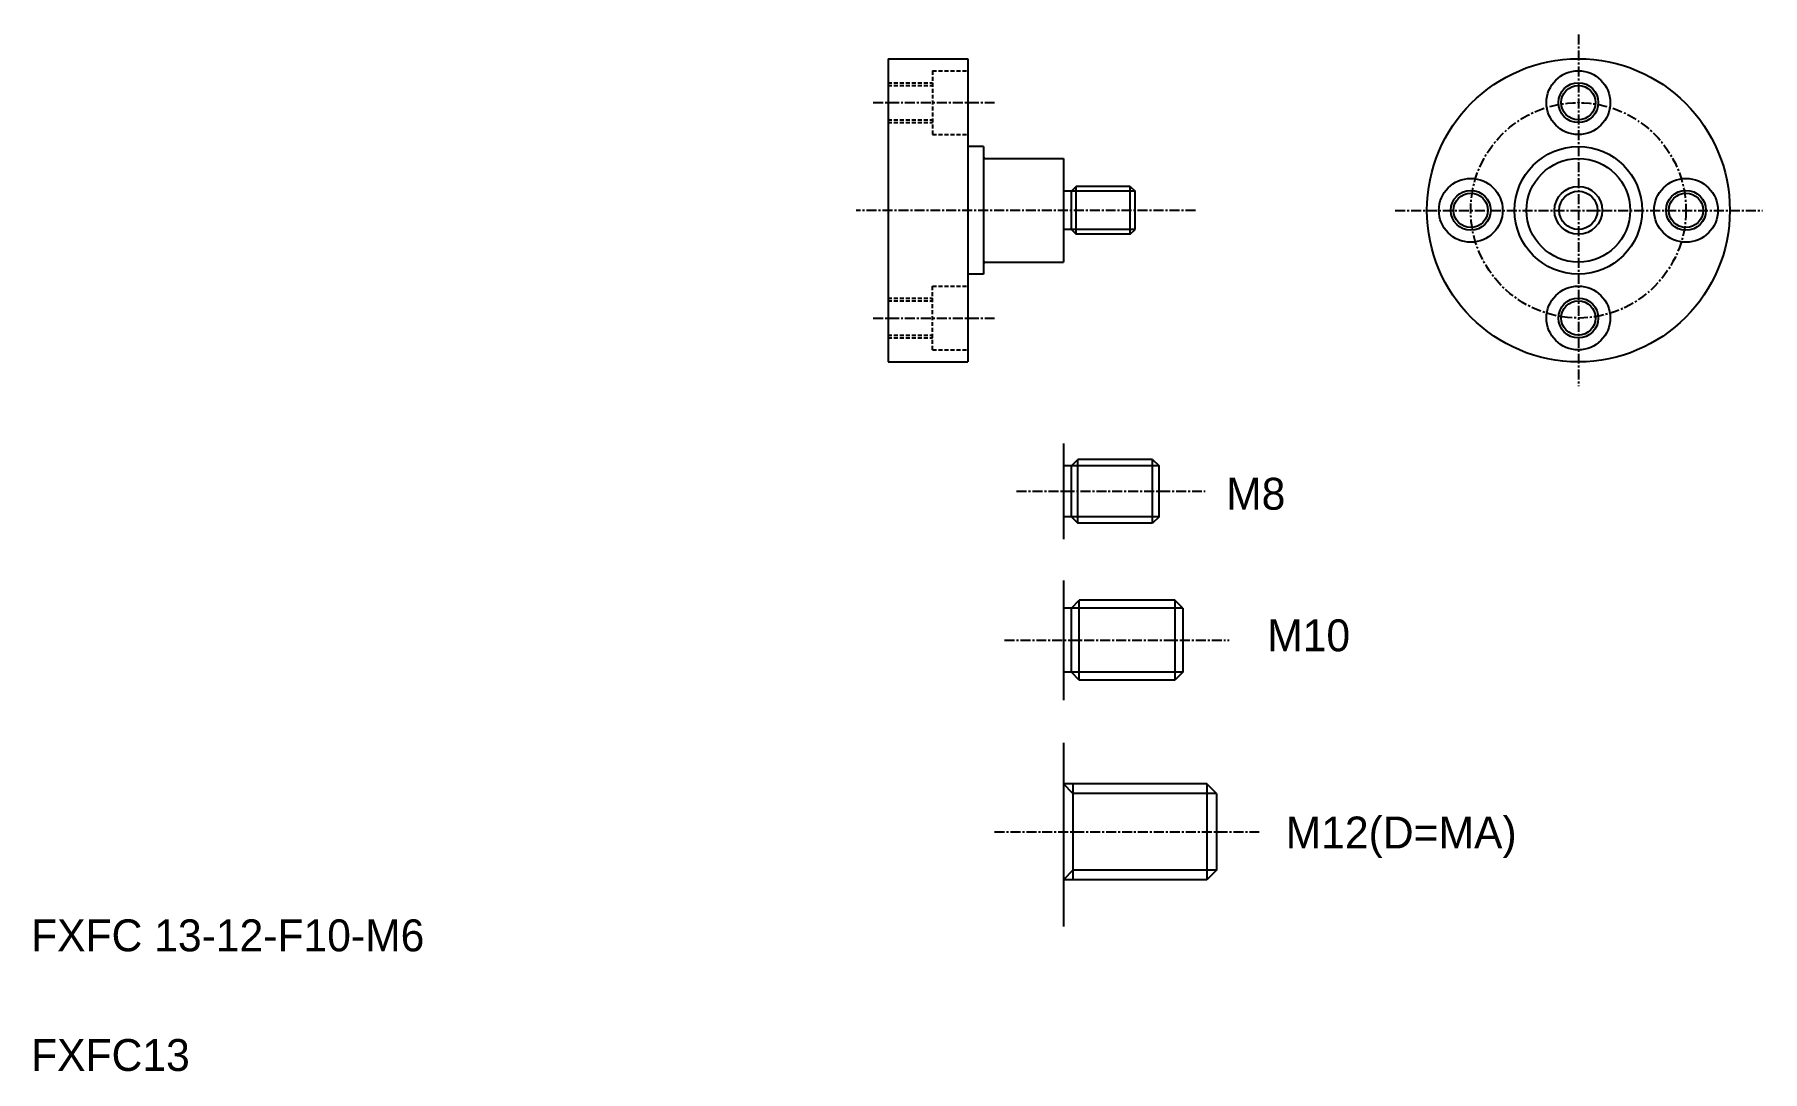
# Model space of a CAD drawing. Extents: x 10 to 227, y 10 to 140.
import ezdxf

# ---------------------------------------------------------------- set-up
doc = ezdxf.new("R2010")
doc.units = 0
doc.linetypes.add('CENTER', pattern=[2, 1.25, -0.25, 0.25, -0.25])
doc.linetypes.add('DASHED', pattern=[0.75, 0.5, -0.25])
doc.layers.get('0').update_dxf_attribs({"linetype": 'CONTINUOUS'})
doc.layers.add('CENTER', color=1, linetype='CENTER')

msp = doc.modelspace()

# ---------------------------------------------------------------- linework, layer by layer
at = {"color": 7, "linetype": 'CONTINUOUS'}
for p, q in [((117.51, 136.89), (117.51, 98.89)), ((117.51, 136.89), (127.51, 136.89)), ((127.51, 136.89), (127.51, 98.89)), ((129.51, 125.89), (127.51, 125.89)), ((129.51, 125.89), (129.51, 109.89)), ((129.71, 124.39), (139.51, 124.39)), ((139.51, 124.39), (139.51, 111.39)), ((140.51, 120.29), (139.51, 120.29)), ((141.11, 120.89), (140.51, 120.29)), ((140.51, 115.49), (140.51, 120.29)), ((141.11, 114.89), (141.11, 120.89)), ((147.91, 120.89), (141.11, 120.89)), ((147.91, 114.89), (147.91, 120.89)), ((147.91, 120.89), (148.51, 120.29)), ((148.51, 115.49), (148.51, 120.29)), ((127.51, 117.89), (127.51, 117.89)), ((140.51, 115.49), (139.51, 115.49)), ((140.51, 115.49), (141.11, 114.89)), ((147.91, 114.89), (148.51, 115.49)), ((147.91, 114.89), (141.11, 114.89)), ((129.71, 111.39), (139.51, 111.39)), ((129.51, 109.89), (127.51, 109.89)), ((117.51, 98.89), (127.51, 98.89)), ((139.51, 88.67), (139.51, 76.67)), ((140.51, 85.87), (139.51, 85.87)), ((140.51, 85.87), (141.31, 86.67)), ((140.51, 79.47), (140.51, 85.87)), ((141.31, 78.67), (141.31, 86.67)), ((150.71, 86.67), (141.31, 86.67)), ((150.71, 78.67), (150.71, 86.67)), ((150.71, 86.67), (151.51, 85.87)), ((151.51, 79.47), (151.51, 85.87)), ((140.51, 79.47), (139.51, 79.47)), ((140.51, 79.47), (141.31, 78.67)), ((150.71, 78.67), (141.31, 78.67)), ((151.51, 79.47), (150.71, 78.67)), ((139.51, 71.5), (139.51, 56.5)), ((140.51, 68), (139.51, 68)), ((140.51, 68), (141.51, 69)), ((140.51, 60), (140.51, 68)), ((141.51, 59), (141.51, 69)), ((153.51, 69), (141.51, 69)), ((153.51, 69), (153.51, 59)), ((154.51, 68), (153.51, 69)), ((154.51, 68), (154.51, 60)), ((140.51, 60), (139.51, 60)), ((141.51, 59), (140.51, 60)), ((153.51, 59), (141.51, 59)), ((154.51, 60), (153.51, 59)), ((139.51, 51.13), (139.51, 28.13)), ((157.51, 45.98), (139.51, 45.98)), ((140.71, 45.98), (140.71, 33.98)), ((157.51, 45.98), (157.51, 33.98)), ((158.71, 44.78), (157.51, 45.98)), ((158.71, 44.78), (158.71, 35.18)), ((158.71, 35.18), (157.51, 33.98)), ((157.51, 33.98), (139.51, 33.98))]:
    msp.add_line(p, q, dxfattribs=at)
at = {"color": 3, "linetype": 'DASHED'}
for p, q in [((123.11, 135.39), (123.11, 127.39)), ((123.11, 135.39), (127.51, 135.39)), ((117.51, 133.89), (123.11, 133.89)), ((117.51, 133.54), (123.11, 133.54)), ((117.51, 129.24), (123.11, 129.24)), ((117.51, 128.89), (123.11, 128.89)), ((123.11, 127.39), (127.51, 127.39)), ((123.11, 108.39), (127.51, 108.39)), ((123.11, 100.39), (123.11, 108.39)), ((117.51, 106.89), (123.11, 106.89)), ((117.51, 106.54), (123.11, 106.54)), ((117.51, 102.24), (123.11, 102.24)), ((117.51, 101.89), (123.11, 101.89)), ((123.11, 100.39), (127.51, 100.39))]:
    msp.add_line(p, q, dxfattribs=at)
at = {"color": 3, "linetype": 'CONTINUOUS'}
for p, q in [((148.51, 120.29), (140.51, 120.29)), ((148.51, 115.49), (140.51, 115.49)), ((151.51, 85.87), (140.51, 85.87)), ((151.51, 79.47), (140.51, 79.47)), ((154.51, 68), (140.51, 68)), ((154.51, 60), (140.51, 60)), ((140.71, 44.78), (139.51, 45.98)), ((158.71, 44.78), (140.71, 44.78)), ((140.71, 35.18), (139.51, 33.98)), ((158.71, 35.18), (140.71, 35.18))]:
    msp.add_line(p, q, dxfattribs=at)
at = {"color": 7, "linetype": 'CONTINUOUS'}
for centre, radius in [((204.12, 117.89), 19), ((204.12, 131.39), 4), ((204.12, 131.39), 2.15), ((204.12, 117.89), 8), ((204.12, 117.89), 6.5), ((190.62, 117.89), 4), ((217.62, 117.89), 4), ((190.62, 117.89), 2.15), ((204.12, 117.89), 3), ((217.62, 117.89), 2.15), ((204.12, 104.39), 4), ((204.12, 104.39), 2.15)]:
    msp.add_circle(centre, radius, dxfattribs=at)
at = {"color": 3, "linetype": 'CONTINUOUS'}
for centre, radius in [((204.12, 131.39), 2.5), ((190.62, 117.89), 2.5), ((204.12, 117.89), 2.4), ((217.62, 117.89), 2.5), ((204.12, 104.39), 2.5)]:
    msp.add_circle(centre, radius, dxfattribs=at)
at = {"color": 7, "linetype": 'CONTINUOUS'}
for centre, start, end in [((129.71, 124.59), 180, 270), ((129.71, 111.19), 90, 180)]:
    msp.add_arc(centre, 0.2, start, end, dxfattribs=at)
at = {"layer": 'CENTER', "color": 1, "linetype": 'CENTER'}
for p, q in [((204.12, 139.92), (204.12, 95.85)), ((115.64, 131.39), (130.87, 131.39)), ((156.07, 117.89), (113.51, 117.89)), ((181.13, 117.89), (227.21, 117.89)), ((115.64, 104.39), (130.87, 104.39)), ((133.65, 82.67), (157.28, 82.67)), ((132.12, 64), (160.3, 64)), ((130.87, 39.98), (164.07, 39.98))]:
    msp.add_line(p, q, dxfattribs=at)
msp.add_circle((204.12, 117.89), 13.5, dxfattribs=at)

# ---------------------------------------------------------------- texts
at = {"color": 7, "linetype": 'CONTINUOUS'}
for s, p in [('M8', (159.93, 80.36)), ('M10', (165.08, 62.61)), ('M12(D=MA)', (167.4, 37.89)), ('FXFC 13-12-F10-M6', (10, 25)), ('FXFC13', (10, 10))]:
    msp.add_text(s, height=4, dxfattribs=at).set_placement(p)

doc.saveas('drawing.dxf')
